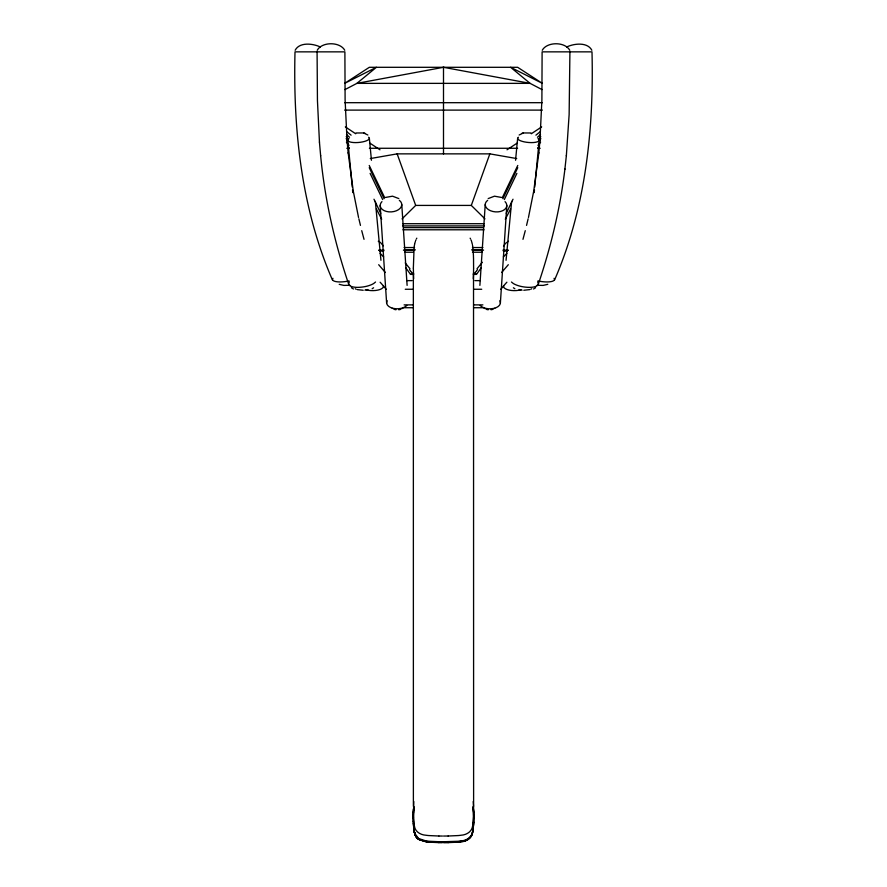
<?xml version="1.0" encoding="UTF-8"?>
<svg xmlns="http://www.w3.org/2000/svg" width="887" height="887" viewBox="0 0 887 887"><rect width="100%" height="100%" fill="white"/><g stroke="black" fill="none" stroke-linecap="round" stroke-linejoin="round"><path stroke-width="1.33" d="M473.625 817.071L473.558 821.972M473.558 816.55L473.558 807.081M438.854 836.02L428.687 835.554A53.675 52.533 0 0 1 425.982 835.244C420.649 834.944 415.083 831.795 414.395 826.041A29.604 28.972 0 0 1 413.941 823.402L413.375 816.273M473.625 818.712L473.625 817.47M569.92 51.856L569.132 114.545L566.349 155.824M413.475 817.515L413.375 815.874M473.591 268.062L473.536 259.037M473.591 268.173L473.536 272.619M413.464 817.16L413.386 814.998M473.614 819.987L473.614 818.756M413.431 816.162L413.453 812.015M413.42 815.774L413.785 801.515M413.397 814.843L413.442 812.603M473.603 819.932L473.558 822.759L473.569 821.495M473.591 821.55L473.558 813.091M413.442 813.091L413.475 811.272M413.453 812.836L413.464 811.649M413.453 812.381L413.409 821.55M473.492 824.455L473.558 822.349L473.547 822.948M473.547 816.761L473.081 823.336A29.593 28.972 0 0 1 472.638 825.952C471.962 831.729 466.396 834.966 461.018 835.244A53.663 52.521 0 0 1 458.324 835.554L448.146 836.02M473.547 822.105L473.536 823.347M473.525 823.724L473.536 822.504M413.475 812.093L413.486 810.906M473.392 277.199L473.525 272.886L473.614 806.283M413.486 811.727L413.508 810.541M473.492 824.256L473.514 823.236M473.37 277.587L473.314 278.817M413.508 811.361L413.608 808.645M473.414 825.076L473.403 826.207L473.492 823.602M413.519 810.984L413.641 808.301M473.458 825.198L473.481 824.622M413.519 810.785L413.608 809.011M473.458 824.722L473.481 823.979M473.436 825.564L473.458 824.345M413.586 809.875L413.597 809.221L413.586 809.82M479.889 285.381L485.222 204.587M500.368 303.221L506.821 205.474M473.392 825.453L473.359 826.706M539.961 140.146L541.89 100.054L542.112 51.856L591.995 51.856C593.924 129.302 585.742 208.234 554.597 279.915M413.641 809.11L413.719 807.259M473.336 827.061L473.359 825.852M413.664 808.756L413.686 807.602M473.314 827.405L473.336 826.196M473.281 827.748L473.314 826.54M538.83 153.129L539.983 139.88M413.719 808.057L413.752 806.915M473.248 828.103L473.281 826.895M506.056 260.301L511.655 201.382M515.558 160.27L517.642 138.35M534.207 192.601L534.473 189.84M534.728 187.09L539.185 140.213M413.752 807.713L413.785 806.56M443.5 841.741L458.324 841.253A53.663 53.508 0 0 0 461.018 840.931C466.462 840.643 471.995 837.284 472.627 831.463A29.593 29.515 0 0 0 473.059 828.868L473.248 827.893M473.248 827.238L473.07 829.733A29.593 29.593 0 0 1 472.638 832.339C471.84 838.027 466.418 841.331 461.018 841.619A53.663 53.63 0 0 1 458.324 841.929L448.146 842.406M538.309 284.228C550.938 246.941 560.163 208.445 564.875 169.339L564.919 168.918M448.146 842.118L458.324 841.652A53.663 53.575 0 0 0 461.018 841.331C466.462 841.053 471.995 837.672 472.627 831.851A29.593 29.548 0 0 0 473.059 829.245L473.214 827.582M538.864 152.775L533.697 191.27L528.452 217.481M564.875 169.339L566.383 155.48M473.115 828.879L473.081 829.445A29.593 29.57 0 0 1 472.638 832.128C472.15 838.049 466.529 841.563 461.018 841.83A53.663 53.663 0 0 1 458.324 842.151L448.146 842.617M414.606 244.324L414.34 245.754A75.694 58.331 0 0 0 414.096 247.54L413.353 268.051M414.695 243.914L415.271 241.674M526.545 225.398L528.131 218.801M522.975 239.324L525.27 230.675M317.224 50.282C321.937 41.578 340.02 41.589 344.744 50.271M295.149 50.271C299.484 41.844 313.056 43.474 320.329 47M542.256 50.271C546.98 41.589 565.063 41.578 569.776 50.282M484.967 218.889L471.307 205.418L489.846 153.861L516.711 158.562M415.582 240.754L415.892 239.956M502.319 197.679L517.764 165.459M502.918 198.655L517.764 167.676M504.326 199.575L516.877 173.397M506.255 213.312L513.019 199.22M503.528 246.142L505.535 243.36L508.484 241.253M505.291 219.255L510.602 208.999M416.413 238.869L416.801 238.182M481.164 267.874L476.485 274.393L473.736 274.393M474.512 273.429L475.011 272.775M537.677 148.451L539.351 146.255M475.51 272.132L476.009 271.5M476.496 270.868L477.494 269.626M501.61 272.52L508.318 264.703M477.018 268.728L482.373 262.264M537.954 145.346L540.604 142.142M538.997 140.689L540.87 138.649M503.35 256.897L506.887 253.305M375.534 282.022L373.915 283.341A13.238 5.012 -8.3 0 1 371.886 284.472L370.289 285.137A14.558 5.599 -8.1 0 1 361.752 287.111A13.97 5.156 -9.3 0 1 349.345 281.999M538.864 138.627L540.804 136.653M402.033 218.889L415.693 205.418L471.307 205.418M519.15 135.012L523.363 132.95L530.991 132.983M537.467 137.274L540.527 134.458M535.914 135.168L540.216 131.708M488.183 198.588L494.458 196.182L501.632 197.468M535.626 287.71L533.564 288.996M507.02 149.792L517.42 142.929M531.28 133.771L541.669 126.896M531.745 288.73L530.892 289.195M372.141 288.718L373.604 287.776M405.836 267.874L410.515 274.393L413.797 274.005M566.671 47C573.944 43.474 587.516 41.844 591.851 50.271M344.965 89.598L356.896 83.367L376.398 67.301L344.633 83.367L369.347 67.301L517.653 67.301L542.367 83.367L510.602 67.301L530.104 83.367L542.035 89.598M547.789 284.328L543.099 285.414L537.09 285.281M385.368 197.468L392.542 196.182L398.817 198.588M521.778 133.438L523.363 132.95M367.917 289.55L364.901 290.149M529.805 289.594L523.796 290.271M443.5 67.301L356.896 83.367L530.104 83.367L443.5 67.301L443.5 153.917M370.289 158.562L397.154 153.861L489.846 153.861M356.009 132.983L363.637 132.95L367.85 135.012M349.91 285.281L343.901 285.414L339.211 284.328M363.204 290.271L357.195 289.594M448.112 842.118L443.5 842.151M448.112 842.406L443.5 842.428M448.112 842.617L443.5 842.65M448.112 836.02L443.5 836.042M344.633 102.692L542.367 102.692M344.633 110.11L542.367 110.11M346.795 148.273L349.301 148.273M369.402 148.273L517.598 148.273M537.699 148.273L540.205 148.273M402.687 223.701L484.313 223.701M402.687 225.919L484.313 225.919M403.518 227.637L483.482 227.637M402.953 229.788L484.047 229.788M404.106 247.551L414.539 247.551M472.461 247.551L482.894 247.551M404.361 249.846L415.349 249.846M471.651 249.846L482.639 249.846M378.583 250.167L384.104 250.167M403.441 250.167L414.495 250.167M472.505 250.167L483.559 250.167M502.896 250.167L508.417 250.167M503.35 251.065L507.309 251.065M404.86 252.23L413.442 252.23M472.483 252.23L482.14 252.23M410.515 274.393L413.264 274.393M406.845 280.625L412.078 280.625M474.922 280.625L480.155 280.625M405.27 289.262L413.375 289.262M473.625 289.262L481.73 289.262M404.106 304.884L413.375 304.884M473.625 304.884L482.894 304.884M403.507 307.722L413.165 307.722M473.835 307.722L483.493 307.722M379.691 251.065L383.65 251.065M442.402 836.042L439.01 836.02M442.402 841.741L438.888 841.708M442.402 842.14L438.888 842.118M442.402 842.428L438.888 842.395M442.402 842.65L438.888 842.617M438.854 841.708L428.687 841.242A53.675 53.508 0 0 1 425.982 840.931L418.575 838.525L415.016 833.702M438.854 842.118L428.687 841.652A53.675 53.586 0 0 1 425.982 841.331L420.682 840.033L417.056 837.65M438.854 842.395L428.687 841.929A53.675 53.63 0 0 1 425.982 841.619L419.507 839.767M438.854 842.617L428.687 842.151A53.675 53.675 0 0 1 425.982 841.83L419.34 839.679M522.099 290.149L519.083 289.55M363.637 132.95L365.222 133.438M356.108 289.195L355.255 288.73M353.436 288.996L351.374 287.71M378.283 241.264L380.456 242.473L383.328 245.843M513.396 287.776L514.859 288.718M345.331 126.896L355.72 133.771M369.58 142.929L379.98 149.792M418.719 839.523L418.021 838.803M418.575 839.424L417.81 838.636M346.784 131.708L351.086 135.168M417.699 838.758L417.178 838.049M346.473 134.458L349.533 137.274M417.489 838.57L416.945 837.528M380.113 253.305L383.65 256.897M511.466 282.022L513.085 283.341A13.238 5.012 8.3 0 0 515.114 284.472L516.711 285.137A14.558 5.599 8.1 0 0 525.248 287.111A13.97 5.156 9.3 0 0 537.655 281.999M346.196 136.653L348.136 138.627M378.682 264.703L385.39 272.52M346.13 138.649L348.003 140.689M417.056 838.148L416.435 836.884M405.215 262.951L409.982 268.728M346.396 142.142L349.046 145.346M409.506 269.626L410.504 270.868M410.991 271.5L411.49 272.132M347.649 146.255L349.323 148.451M411.989 272.775L412.488 273.429M416.347 836.763L416.435 837.383M416.347 837.04L416.092 836.363M416.169 836.995L415.925 836.097M470.143 238.182L470.531 238.869M416.003 836.23L416.092 836.862M415.925 836.374L415.77 835.82M376.398 208.999L381.709 219.255M415.67 835.609L415.67 835.887M415.67 836.097L415.415 835.077M415.515 835.299L415.615 835.997M369.236 165.459L384.681 197.679M369.236 167.676L384.082 198.655M370.123 173.397L382.674 199.575M373.981 199.22L380.745 213.312M415.304 834.833L415.559 835.898M415.46 835.188L415.515 835.787M415.371 835.465L415.183 834.534M471.052 239.967L471.463 241.042M332.403 279.915C301.258 208.234 293.076 129.302 295.005 51.856L344.888 51.856L345.11 100.054L347.039 140.146M415.127 834.39L415.183 835.022M415.127 834.878L415.016 834.09M397.154 153.861L415.693 205.418M414.961 833.547L415.016 834.578M414.905 833.403L414.961 834.434M414.905 834.279L414.817 833.104M348.691 284.228C334.543 242.55 324.775 199.331 320.617 155.48M414.861 834.135L414.761 832.948M414.717 832.804L414.817 833.98M471.673 241.674L472.339 244.324M414.717 833.192L414.628 832.505M414.717 833.68L414.373 831.463A29.604 29.515 0 0 1 413.941 828.857L413.863 828.27M414.628 832.893L414.672 833.536M361.73 230.675L364.025 239.324M414.551 832.194L414.595 833.226M414.551 833.07L414.506 832.405M414.462 832.217L414.484 832.793M358.869 218.801L360.455 225.398M413.83 827.926L413.93 829.733A29.604 29.604 0 0 0 414.362 832.339L414.44 832.128A29.604 29.581 0 0 1 413.941 829.522L413.93 829.522M414.395 832.427L414.373 831.851A29.604 29.548 0 0 1 413.941 829.245L413.93 829.245M358.548 217.481L353.303 191.27L348.136 152.775M472.516 245.244L472.605 245.754A75.694 58.331 0 0 1 472.849 247.54L473.37 254.203M413.919 829.101L413.93 829.655M413.885 828.491L413.752 827.238M413.885 828.879L413.907 829.511L413.785 827.582M413.885 829.367L413.863 828.658M473.214 801.515L473.558 806.959M473.214 806.571L473.248 807.713M317.08 51.856L317.446 100.619L319.464 142.264M369.358 138.35L371.442 160.27M375.345 201.382L380.944 260.301M347.815 140.213L352.272 187.09M352.527 189.84L352.793 192.601M473.248 806.915L473.359 809.11M413.719 826.884L413.752 828.103M347.017 139.88L348.17 153.129M319.431 141.998L320.65 155.824M473.281 807.259L473.303 808.412M413.697 826.54L413.719 827.748M473.303 807.602L473.336 808.767M413.664 826.196L413.697 827.405M413.641 825.841L413.664 827.05M473.359 808.301L473.558 812.148M413.519 823.968L413.641 826.706M473.392 808.7L473.492 811.361M473.392 809.011L473.458 810.618M413.608 826.307L413.542 824.345M401.778 204.587L407.111 285.381M380.179 205.474L386.632 303.221M413.586 825.83L413.508 823.602M413.641 278.817L413.353 268.173M473.458 810.419L473.481 810.984M473.392 254.569L473.525 258.771M473.492 810.906L473.514 811.727M413.486 823.236L413.508 824.455M413.486 824.09L413.42 821.096M473.525 811.283L473.558 812.902L473.536 811.649M413.475 823.713L413.431 821.484M413.464 823.347L413.375 817.071M473.558 812.736L473.603 815.042M473.558 812.237L473.614 815.829M413.409 821.162L413.386 818.756M473.614 814.998L473.614 816.217M473.625 815.874L473.625 817.104M473.625 816.273L473.625 817.504M413.375 817.47L413.375 818.712M413.353 272.941L413.386 806.283M505.069 201.637A10.81 6.874 3.8 0 1 502.818 210.64A10.81 6.874 3.8 0 1 488.371 209.587A10.81 6.874 3.8 0 1 487.65 200.351M494.802 308.277A6.154 3.271 -0.1 0 1 494.525 308.499M493.117 309.219A6.154 3.271 -0.1 0 1 490.977 309.729M488.271 309.751A6.154 3.271 -0.1 0 1 486.087 309.241M484.679 308.532A6.154 3.271 -0.1 0 1 484.324 308.255M499.836 300.748A10.821 6.253 1.5 0 1 493.992 308.354A10.821 6.253 1.5 0 1 480.166 305.483M399.35 200.351A10.81 6.874 -3.8 0 1 398.629 209.587A10.81 6.874 -3.8 0 1 384.182 210.64A10.81 6.874 -3.8 0 1 381.931 201.637M402.676 308.255A6.154 3.271 0.1 0 1 402.321 308.532M400.913 309.241A6.154 3.271 0.1 0 1 398.729 309.751M396.023 309.74A6.154 3.271 0.1 0 1 393.883 309.219M392.475 308.499A6.154 3.271 0.1 0 1 392.198 308.277M406.834 305.461A10.81 6.242 -1.5 0 1 393.019 308.321A10.81 6.242 -1.5 0 1 387.175 300.726M554.053 278.318A14.048 4.125 9.6 0 1 537.888 280.935M349.112 280.935A14.048 4.125 -9.6 0 1 332.947 278.318M379.281 250.5A30.723 18.904 -79.4 0 1 379.481 250.555M507.519 250.555A30.712 18.904 79.4 0 1 507.719 250.5M383.339 285.98A10.844 4.18 0 0 1 378.006 290.071A10.844 4.18 0 0 1 366.154 289.816M520.846 289.816A10.844 4.18 0 0 1 508.994 290.071A10.844 4.18 0 0 1 503.661 285.98M537.977 138.649A10.81 3.182 5.4 0 1 528.951 142.519A10.81 3.182 5.4 0 1 518.407 137.241M368.593 137.241A10.81 3.182 -5.4 0 1 358.049 142.519A10.81 3.182 -5.4 0 1 349.023 138.649M500.734 289.395A295.759 78.743 -79.8 0 1 506.887 282.21M473.303 274.26A7.828 4.49 79.7 0 1 476.507 273.784M380.113 282.221A295.759 78.743 79.8 0 1 386.266 289.395"/></g></svg>
